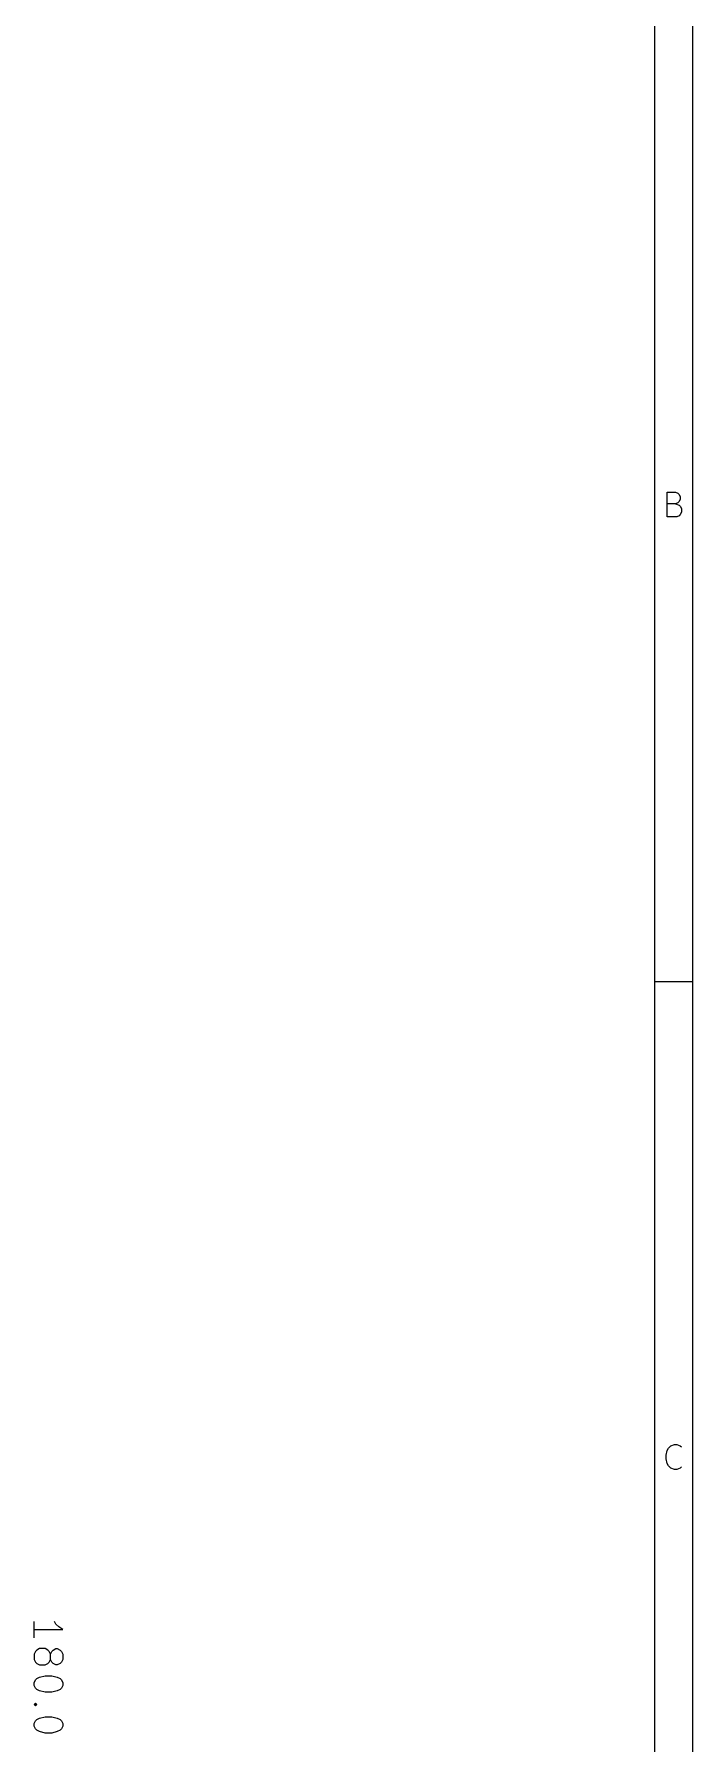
# Model space of a CAD drawing. Extents: x 8 to 330, y -289 to -8.
# Drawn here: x 167.4 to 202, y -148 to -58.2 of the extents above; entities that cross this region are included whole.
import ezdxf

# ---------------------------------------------------------------- set-up
doc = ezdxf.new("R2010")
doc.units = 0
doc.header["$MEASUREMENT"] = 0
doc.layers.add('BLACK', color=7, linetype='CONTINUOUS')

msp = doc.modelspace()

# ---------------------------------------------------------------- linework, layer by layer
at = {"layer": 'BLACK', "linetype": 'CONTINUOUS'}
for p, q in [((202.007, -289.002), (202.007, -8)), ((200.007, -287.002), (200.007, -10)), ((200.667, -83.5881), (200.667, -82.2881)), ((200.667, -82.2881), (201.1, -82.2881)), ((201.1, -82.2881), (201.224, -82.35)), ((201.224, -82.35), (201.286, -82.4119)), ((201.286, -82.4119), (201.348, -82.5357)), ((201.348, -82.5357), (201.348, -82.6595)), ((201.1, -82.9071), (200.667, -82.9071)), ((201.224, -82.8452), (201.1, -82.9071)), ((201.1, -82.9071), (201.286, -82.969)), ((201.286, -82.7833), (201.224, -82.8452)), ((201.348, -82.6595), (201.286, -82.7833)), ((201.286, -82.969), (201.348, -83.031)), ((201.348, -83.031), (201.41, -83.1548)), ((201.41, -83.3405), (201.348, -83.4643)), ((201.41, -83.1548), (201.41, -83.3405)), ((201.162, -83.5881), (200.667, -83.5881)), ((201.286, -83.5262), (201.162, -83.5881)), ((201.348, -83.4643), (201.286, -83.5262)), ((202.007, -108), (200.007, -108)), ((200.605, -132.845), (200.667, -132.598)), ((200.667, -132.598), (200.729, -132.474)), ((200.729, -132.474), (200.852, -132.35)), ((200.852, -132.35), (201.038, -132.288)), ((201.038, -132.288), (201.162, -132.288)), ((201.162, -132.288), (201.348, -132.35)), ((201.348, -132.35), (201.41, -132.412)), ((200.605, -133.031), (200.605, -132.845)), ((200.667, -133.279), (200.605, -133.031)), ((200.729, -133.402), (200.667, -133.279)), ((200.852, -133.526), (200.729, -133.402)), ((201.038, -133.588), (200.852, -133.526)), ((201.162, -133.588), (201.038, -133.588)), ((201.348, -133.526), (201.162, -133.588)), ((201.41, -133.464), (201.348, -133.526)), ((167.421, -142.429), (167.421, -141.571)), ((168.564, -141.714), (168.493, -141.571)), ((168.707, -141.857), (168.564, -141.714)), ((167.421, -142), (168.921, -142)), ((168.921, -142), (168.707, -141.857)), ((167.493, -143.143), (167.421, -143.286)), ((167.421, -143.286), (167.421, -143.571)), ((167.421, -143.571), (167.493, -143.714)), ((167.564, -143.071), (167.493, -143.143)), ((167.707, -143), (167.564, -143.071)), ((167.993, -143), (167.707, -143)), ((168.136, -143.071), (167.993, -143)), ((168.207, -143.143), (168.136, -143.071)), ((168.279, -143.286), (168.207, -143.143)), ((168.207, -143.714), (168.279, -143.571)), ((168.279, -143.286), (168.35, -143.143)), ((168.279, -143.571), (168.279, -143.286)), ((168.35, -143.714), (168.279, -143.571)), ((168.35, -143.143), (168.421, -143.071)), ((168.421, -143.071), (168.564, -143)), ((168.564, -143), (168.636, -143)), ((168.636, -143), (168.779, -143.071)), ((168.779, -143.071), (168.85, -143.143)), ((168.85, -143.143), (168.921, -143.286)), ((168.921, -143.571), (168.85, -143.714)), ((168.921, -143.286), (168.921, -143.571)), ((167.493, -143.714), (167.564, -143.786)), ((167.564, -143.786), (167.707, -143.857)), ((167.707, -143.857), (167.993, -143.857)), ((167.707, -144.5), (167.993, -144.429)), ((167.993, -143.857), (168.136, -143.786)), ((167.993, -144.429), (168.35, -144.429)), ((168.136, -143.786), (168.207, -143.714)), ((168.421, -143.786), (168.35, -143.714)), ((168.35, -144.429), (168.636, -144.5)), ((168.564, -143.857), (168.421, -143.786)), ((168.636, -143.857), (168.564, -143.857)), ((168.779, -143.786), (168.636, -143.857)), ((168.85, -143.714), (168.779, -143.786)), ((167.421, -144.786), (167.493, -144.643)), ((167.421, -144.929), (167.421, -144.786)), ((167.493, -145.071), (167.421, -144.929)), ((167.493, -144.643), (167.564, -144.571)), ((167.564, -145.143), (167.493, -145.071)), ((167.564, -144.571), (167.707, -144.5)), ((167.707, -145.214), (167.564, -145.143)), ((167.993, -145.286), (167.707, -145.214)), ((168.35, -145.286), (167.993, -145.286)), ((168.636, -145.214), (168.35, -145.286)), ((168.636, -144.5), (168.779, -144.571)), ((168.779, -145.143), (168.636, -145.214)), ((168.779, -144.571), (168.85, -144.643)), ((168.85, -145.071), (168.779, -145.143)), ((168.85, -144.643), (168.921, -144.786)), ((168.921, -144.929), (168.85, -145.071)), ((168.921, -144.786), (168.921, -144.929)), ((167.421, -145.929), (167.493, -145.857)), ((167.564, -145.929), (167.421, -145.929)), ((167.493, -146), (167.421, -145.929)), ((167.493, -145.857), (167.564, -145.929)), ((167.564, -145.929), (167.493, -146)), ((167.421, -146.929), (167.493, -146.786)), ((167.421, -147.071), (167.421, -146.929)), ((167.493, -147.214), (167.421, -147.071)), ((167.493, -146.786), (167.564, -146.714)), ((167.564, -146.714), (167.707, -146.643)), ((167.707, -146.643), (167.993, -146.571)), ((167.993, -146.571), (168.35, -146.571)), ((168.35, -146.571), (168.636, -146.643)), ((168.636, -146.643), (168.779, -146.714)), ((168.779, -146.714), (168.85, -146.786)), ((168.85, -146.786), (168.921, -146.929)), ((168.921, -147.071), (168.85, -147.214)), ((168.921, -146.929), (168.921, -147.071)), ((167.564, -147.286), (167.493, -147.214)), ((167.707, -147.357), (167.564, -147.286)), ((167.993, -147.429), (167.707, -147.357)), ((168.35, -147.429), (167.993, -147.429)), ((168.636, -147.357), (168.35, -147.429)), ((168.779, -147.286), (168.636, -147.357)), ((168.85, -147.214), (168.779, -147.286))]:
    msp.add_line(p, q, dxfattribs=at)

doc.saveas('drawing.dxf')
